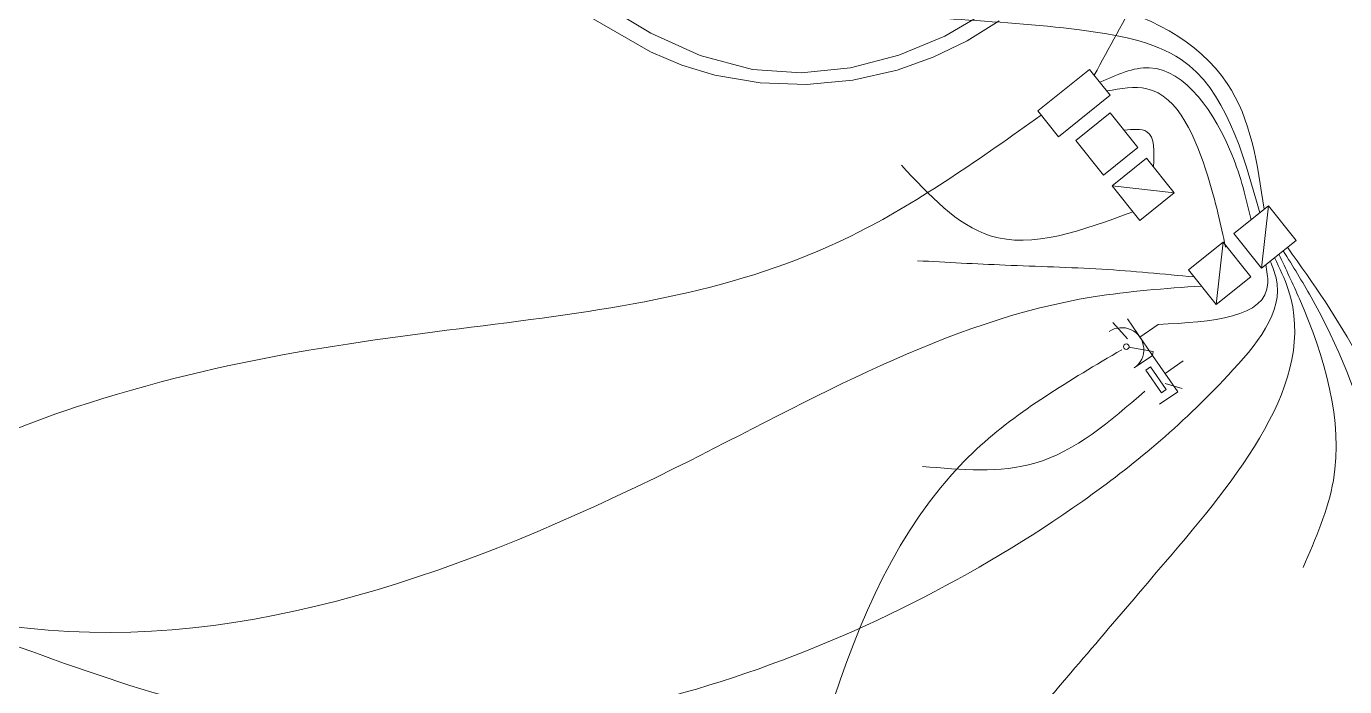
# Model space of a CAD drawing. Header units: metres. Extents: x 2747662.9 to 2747731.3, y 1250221.9 to 1250283.3.
# Drawn here: x 2747687.569 to 2747692.337, y 1250256.149 to 1250258.537 of the extents above; entities that cross this region are included whole.
import ezdxf

# ---------------------------------------------------------------- set-up
doc = ezdxf.new("R2010")
doc.units = ezdxf.units.M
doc.header["$MEASUREMENT"] = 0
doc.layers.add('___elektro', color=7, linetype='Continuous')
doc.layers.add('___sanitär', color=7, linetype='Continuous')

msp = doc.modelspace()

# ---------------------------------------------------------------- linework, layer by layer
at = {"layer": '___elektro', "color": 30, "linetype": 'Continuous', "lineweight": 0, "true_color": 0xff8d1c}
for p, q in [((2747691.2267, 1250258.2309), (2747691.414, 1250258.381)), ((2747691.3672, 1250258.3435), (2747691.3672, 1250258.3435)), ((2747691.3828, 1250258.356), (2747691.3828, 1250258.356)), ((2747691.3984, 1250258.3685), (2747691.3985, 1250258.3685)), ((2747691.4891, 1250258.2874), (2747691.414, 1250258.381)), ((2747691.4265, 1250258.3654), (2747691.4266, 1250258.3654)), ((2747691.439, 1250258.3498), (2747691.4391, 1250258.3498)), ((2747691.3048, 1250258.2935), (2747691.3048, 1250258.2935)), ((2747691.3204, 1250258.306), (2747691.3204, 1250258.306)), ((2747691.336, 1250258.3185), (2747691.336, 1250258.3185)), ((2747691.3516, 1250258.331), (2747691.3516, 1250258.331)), ((2747691.4515, 1250258.3342), (2747691.4516, 1250258.3342)), ((2747691.464, 1250258.3186), (2747691.4641, 1250258.3186)), ((2747691.4766, 1250258.303), (2747691.4766, 1250258.303)), ((2747691.2423, 1250258.2434), (2747691.2424, 1250258.2435)), ((2747691.258, 1250258.256), (2747691.258, 1250258.256)), ((2747691.2736, 1250258.2685), (2747691.2736, 1250258.2685)), ((2747691.2892, 1250258.281), (2747691.2892, 1250258.281)), ((2747691.3018, 1250258.1373), (2747691.4891, 1250258.2874)), ((2747691.4422, 1250258.2499), (2747691.4423, 1250258.2499)), ((2747691.4579, 1250258.2624), (2747691.4579, 1250258.2624)), ((2747691.4735, 1250258.2749), (2747691.4735, 1250258.2749)), ((2747691.3018, 1250258.1373), (2747691.2267, 1250258.2309)), ((2747691.2392, 1250258.2153), (2747691.2393, 1250258.2154)), ((2747691.2518, 1250258.1997), (2747691.2518, 1250258.1998)), ((2747691.4891, 1250258.2234), (2747691.3643, 1250258.1233)), ((2747691.3798, 1250258.1998), (2747691.3799, 1250258.1999)), ((2747691.3954, 1250258.2123), (2747691.3955, 1250258.2124)), ((2747691.411, 1250258.2249), (2747691.4111, 1250258.2249)), ((2747691.4266, 1250258.2374), (2747691.4267, 1250258.2374)), ((2747691.5892, 1250258.0985), (2747691.4891, 1250258.2234)), ((2747691.2643, 1250258.1841), (2747691.2643, 1250258.1841)), ((2747691.2768, 1250258.1685), (2747691.2768, 1250258.1685)), ((2747691.2893, 1250258.1529), (2747691.2893, 1250258.1529)), ((2747691.3174, 1250258.1498), (2747691.3174, 1250258.1498)), ((2747691.333, 1250258.1623), (2747691.333, 1250258.1623)), ((2747691.3486, 1250258.1748), (2747691.3486, 1250258.1748)), ((2747691.3642, 1250258.1873), (2747691.3643, 1250258.1874)), ((2747691.3643, 1250258.1233), (2747691.4643, 1250257.9984)), ((2747691.3799, 1250258.1358), (2747691.3799, 1250258.1358)), ((2747691.4643, 1250257.9984), (2747691.5892, 1250258.0985)), ((2747691.6205, 1250258.0595), (2747691.4956, 1250257.9594)), ((2747691.7205, 1250257.9346), (2747691.6205, 1250258.0595)), ((2747691.558, 1250258.0095), (2747691.5581, 1250258.0095)), ((2747691.5736, 1250258.022), (2747691.5737, 1250258.022)), ((2747691.5892, 1250258.0345), (2747691.5893, 1250258.0345)), ((2747691.6048, 1250258.047), (2747691.6049, 1250258.047)), ((2747691.633, 1250258.0439), (2747691.633, 1250258.0439)), ((2747691.6455, 1250258.0283), (2747691.6455, 1250258.0283)), ((2747691.658, 1250258.0127), (2747691.658, 1250258.0127)), ((2747691.4956, 1250257.9594), (2747691.5957, 1250257.8346)), ((2747691.7205, 1250257.9346), (2747691.4956, 1250257.9594)), ((2747691.5112, 1250257.9719), (2747691.5112, 1250257.972)), ((2747691.5268, 1250257.9844), (2747691.5269, 1250257.9845)), ((2747691.5424, 1250257.997), (2747691.5425, 1250257.997)), ((2747691.6705, 1250257.9971), (2747691.6705, 1250257.9971)), ((2747691.683, 1250257.9815), (2747691.683, 1250257.9815)), ((2747691.6955, 1250257.9659), (2747691.6955, 1250257.9659)), ((2747691.5081, 1250257.9438), (2747691.5081, 1250257.9439)), ((2747691.5206, 1250257.9282), (2747691.5207, 1250257.9282)), ((2747691.5331, 1250257.9126), (2747691.5332, 1250257.9126)), ((2747691.5957, 1250257.8346), (2747691.7205, 1250257.9346)), ((2747691.6893, 1250257.9096), (2747691.6893, 1250257.9097)), ((2747691.7049, 1250257.9221), (2747691.7049, 1250257.9222)), ((2747691.708, 1250257.9502), (2747691.708, 1250257.9503)), ((2747691.5456, 1250257.897), (2747691.5457, 1250257.897)), ((2747691.5581, 1250257.8814), (2747691.5582, 1250257.8814)), ((2747691.5706, 1250257.8658), (2747691.5707, 1250257.8658)), ((2747691.6425, 1250257.8721), (2747691.6425, 1250257.8721)), ((2747691.6581, 1250257.8846), (2747691.6581, 1250257.8846)), ((2747691.6737, 1250257.8971), (2747691.6737, 1250257.8971)), ((2747692.0611, 1250257.8874), (2747691.9363, 1250257.7874)), ((2747692.0299, 1250257.8624), (2747692.03, 1250257.8624)), ((2747692.0363, 1250257.6625), (2747692.0611, 1250257.8874)), ((2747692.0455, 1250257.8749), (2747692.0456, 1250257.8749)), ((2747692.1612, 1250257.7626), (2747692.0611, 1250257.8874)), ((2747692.0736, 1250257.8718), (2747692.0737, 1250257.8718)), ((2747691.5832, 1250257.8502), (2747691.5832, 1250257.8502)), ((2747691.6113, 1250257.8471), (2747691.6113, 1250257.8471)), ((2747691.6269, 1250257.8596), (2747691.6269, 1250257.8596)), ((2747691.9831, 1250257.8249), (2747691.9831, 1250257.8249)), ((2747691.9987, 1250257.8374), (2747691.9987, 1250257.8374)), ((2747692.0143, 1250257.8499), (2747692.0144, 1250257.8499)), ((2747692.0861, 1250257.8562), (2747692.0862, 1250257.8562)), ((2747692.0987, 1250257.8406), (2747692.0987, 1250257.8406)), ((2747692.1112, 1250257.825), (2747692.1112, 1250257.825)), ((2747691.9363, 1250257.7874), (2747692.0363, 1250257.6625)), ((2747691.9488, 1250257.7717), (2747691.9488, 1250257.7718)), ((2747691.9519, 1250257.7999), (2747691.9519, 1250257.7999)), ((2747691.9675, 1250257.8124), (2747691.9675, 1250257.8124)), ((2747692.1237, 1250257.8094), (2747692.1237, 1250257.8094)), ((2747692.1362, 1250257.7938), (2747692.1362, 1250257.7938)), ((2747692.1487, 1250257.7782), (2747692.1487, 1250257.7782)), ((2747691.8973, 1250257.7559), (2747691.7725, 1250257.6559)), ((2747691.8505, 1250257.7184), (2747691.8505, 1250257.7185)), ((2747691.8661, 1250257.7309), (2747691.8661, 1250257.731)), ((2747691.8725, 1250257.531), (2747691.8973, 1250257.7559)), ((2747691.8817, 1250257.7434), (2747691.8817, 1250257.7435)), ((2747691.9974, 1250257.6311), (2747691.8973, 1250257.7559)), ((2747691.9098, 1250257.7403), (2747691.9099, 1250257.7404)), ((2747691.9223, 1250257.7247), (2747691.9224, 1250257.7248)), ((2747691.9613, 1250257.7561), (2747691.9613, 1250257.7562)), ((2747691.9738, 1250257.7405), (2747691.9738, 1250257.7406)), ((2747691.9863, 1250257.7249), (2747691.9864, 1250257.725)), ((2747692.0363, 1250257.6625), (2747692.1612, 1250257.7626)), ((2747692.1144, 1250257.725), (2747692.1144, 1250257.7251)), ((2747692.13, 1250257.7375), (2747692.13, 1250257.7376)), ((2747692.1456, 1250257.7501), (2747692.1456, 1250257.7501)), ((2747691.8037, 1250257.6809), (2747691.8037, 1250257.6809)), ((2747691.8193, 1250257.6934), (2747691.8193, 1250257.6934)), ((2747691.8349, 1250257.7059), (2747691.8349, 1250257.7059)), ((2747691.9348, 1250257.7091), (2747691.9349, 1250257.7092)), ((2747691.9473, 1250257.6935), (2747691.9474, 1250257.6936)), ((2747691.9598, 1250257.6779), (2747691.9599, 1250257.6779)), ((2747691.9988, 1250257.7093), (2747691.9989, 1250257.7093)), ((2747692.0113, 1250257.6937), (2747692.0114, 1250257.6937)), ((2747692.0238, 1250257.6781), (2747692.0239, 1250257.6781)), ((2747692.0519, 1250257.675), (2747692.052, 1250257.675)), ((2747692.0676, 1250257.6875), (2747692.0676, 1250257.6875)), ((2747692.0832, 1250257.7), (2747692.0832, 1250257.7001)), ((2747692.0988, 1250257.7125), (2747692.0988, 1250257.7126)), ((2747691.7725, 1250257.6559), (2747691.8725, 1250257.531)), ((2747691.785, 1250257.6403), (2747691.785, 1250257.6403)), ((2747691.7881, 1250257.6684), (2747691.7881, 1250257.6684)), ((2747691.7975, 1250257.6247), (2747691.7975, 1250257.6247)), ((2747691.8725, 1250257.531), (2747691.9974, 1250257.6311)), ((2747691.9724, 1250257.6623), (2747691.9724, 1250257.6623)), ((2747691.9849, 1250257.6467), (2747691.9849, 1250257.6467)), ((2747691.81, 1250257.6091), (2747691.81, 1250257.6091)), ((2747691.8225, 1250257.5935), (2747691.8225, 1250257.5935)), ((2747691.835, 1250257.5779), (2747691.835, 1250257.5779)), ((2747691.9349, 1250257.5811), (2747691.935, 1250257.5811)), ((2747691.9506, 1250257.5936), (2747691.9506, 1250257.5936)), ((2747691.9662, 1250257.6061), (2747691.9662, 1250257.6061)), ((2747691.9818, 1250257.6186), (2747691.9818, 1250257.6186)), ((2747691.8475, 1250257.5623), (2747691.8475, 1250257.5623)), ((2747691.86, 1250257.5466), (2747691.8601, 1250257.5467)), ((2747691.8881, 1250257.5435), (2747691.8882, 1250257.5436)), ((2747691.9037, 1250257.5561), (2747691.9038, 1250257.5561)), ((2747691.9193, 1250257.5686), (2747691.9194, 1250257.5686)), ((2747691.5521, 1250257.4061), (2747691.4984, 1250257.4661)), ((2747691.642, 1250257.3466), (2747691.5509, 1250257.4782)), ((2747691.5964, 1250257.4124), (2747691.6622, 1250257.458)), ((2747691.6622, 1250257.458), (2747691.6622, 1250257.458)), ((2747691.6622, 1250257.458), (2747691.6622, 1250257.458)), ((2747691.5569, 1250257.3765), (2747691.6445, 1250257.3606)), ((2747691.5762, 1250257.3011), (2747691.642, 1250257.3466)), ((2747691.6445, 1250257.3606), (2747691.642, 1250257.3466)), ((2747691.642, 1250257.3466), (2747691.7331, 1250257.2151)), ((2747691.6875, 1250257.2809), (2747691.7533, 1250257.3264)), ((2747691.7533, 1250257.3264), (2747691.7533, 1250257.3265)), ((2747691.6882, 1250257.2448), (2747691.7495, 1250257.2265)), ((2747691.7331, 1250257.2151), (2747691.6673, 1250257.1696))]:
    msp.add_line(p, q, dxfattribs=at)
msp.add_lwpolyline([(2747691.6749, 1250257.2113), (2747691.6179, 1250257.2935), (2747691.6344, 1250257.3049), (2747691.6913, 1250257.2227)], close=True, dxfattribs=at)
msp.add_circle((2747691.5471, 1250257.3782), 0.01, dxfattribs=at)
msp.add_arc((2747691.5306, 1250257.3669), 0.08, 304.7099, 124.7099, dxfattribs=at)
for points, knots in [([(2747691.4312, 1250258.3596), (2747691.5395, 1250258.5592), (2747691.6478, 1250258.7589), (2747691.765, 1250258.9464), (2747691.978, 1250259.2869), (2747692.2204, 1250259.5872), (2747692.5907, 1250259.8534), (2747692.8568, 1250260.0446), (2747693.1889, 1250260.2183), (2747693.2485, 1250260.44), (2747693.3146, 1250260.6859), (2747693.0455, 1250260.9909), (2747692.7764, 1250261.2958)], [0, 0, 0, 0, 1, 1, 1, 2, 2, 2, 3, 3, 3, 4, 4, 4, 4]), ([(2747690.1809, 1250259.4295), (2747690.2786, 1250259.2541), (2747690.3763, 1250259.0787), (2747690.5156, 1250258.9272), (2747690.6161, 1250258.8178), (2747690.7384, 1250258.7208), (2747690.873, 1250258.6775), (2747691.0442, 1250258.6224), (2747691.2354, 1250258.6541), (2747691.4246, 1250258.6205), (2747691.618, 1250258.5862), (2747691.8093, 1250258.4836), (2747691.912, 1250258.3304), (2747691.9979, 1250258.2022), (2747692.0217, 1250258.0385), (2747692.0455, 1250257.8749)], [0, 0, 0, 0, 1, 1, 1, 2, 2, 2, 3, 3, 3, 4, 4, 4, 5, 5, 5, 5]), ([(2747689.4135, 1250258.9042), (2747689.7685, 1250258.7822), (2747690.1234, 1250258.6601), (2747690.482, 1250258.606), (2747690.7728, 1250258.5622), (2747691.066, 1250258.563), (2747691.3777, 1250258.5239), (2747691.5104, 1250258.5073), (2747691.6464, 1250258.4834), (2747691.7452, 1250258.4165), (2747691.9059, 1250258.3077), (2747691.9679, 1250258.085), (2747692.0299, 1250257.8624)], [0, 0, 0, 0, 1, 1, 1, 2, 2, 2, 3, 3, 3, 4, 4, 4, 4]), ([(2747691.9987, 1250257.8374), (2747691.9806, 1250257.9141), (2747691.9625, 1250257.9909), (2747691.9287, 1250258.0735), (2747691.8694, 1250258.2188), (2747691.7618, 1250258.3823), (2747691.6303, 1250258.387), (2747691.5736, 1250258.3891), (2747691.5126, 1250258.3617), (2747691.4515, 1250258.3343)], [0, 0, 0, 0, 1, 1, 1, 2, 2, 2, 3, 3, 3, 3]), ([(2747691.9061, 1250257.738), (2747691.8882, 1250257.8203), (2747691.8703, 1250257.9025), (2747691.8419, 1250257.995), (2747691.8005, 1250258.1296), (2747691.7367, 1250258.2857), (2747691.6213, 1250258.3112), (2747691.5779, 1250258.3209), (2747691.5272, 1250258.312), (2747691.4765, 1250258.3031)], [0, 0, 0, 0, 1, 1, 1, 2, 2, 2, 3, 3, 3, 3]), ([(2747687.0498, 1250256.2753), (2747687.0101, 1250256.3608), (2747686.9704, 1250256.4463), (2747686.9614, 1250256.5249), (2747686.9257, 1250256.838), (2747687.3778, 1250257.0409), (2747687.7932, 1250257.1739), (2747688.9186, 1250257.5344), (2747689.7737, 1250257.3822), (2747690.5837, 1250257.7945), (2747690.8045, 1250257.9068), (2747691.0219, 1250258.0611), (2747691.2392, 1250258.2153)], [0, 0, 0, 0, 1, 1, 1, 2, 2, 2, 3, 3, 3, 4, 4, 4, 4]), ([(2747691.6455, 1250258.0283), (2747691.6482, 1250258.0829), (2747691.6509, 1250258.1375), (2747691.6214, 1250258.1557), (2747691.6026, 1250258.1672), (2747691.5709, 1250258.1641), (2747691.5392, 1250258.1609)], [0, 0, 0, 0, 1, 1, 1, 2, 2, 2, 2]), ([(2747691.5706, 1250257.8659), (2747691.3888, 1250257.7986), (2747691.207, 1250257.7314), (2747691.0549, 1250257.7795), (2747690.9357, 1250257.8172), (2747690.8347, 1250257.9258), (2747690.7338, 1250258.0345)], [0, 0, 0, 0, 1, 1, 1, 2, 2, 2, 2]), ([(2747692.8408, 1250254.4105), (2747692.7848, 1250254.6679), (2747692.7288, 1250254.9254), (2747692.6897, 1250255.1896), (2747692.5709, 1250255.9933), (2747692.6089, 1250256.8591), (2747692.216, 1250257.557), (2747692.184, 1250257.6137), (2747692.1492, 1250257.6694), (2747692.1144, 1250257.725)], [0, 0, 0, 0, 1, 1, 1, 2, 2, 2, 3, 3, 3, 3]), ([(2747693.6268, 1250254.0176), (2747693.5323, 1250254.1305), (2747693.4378, 1250254.2435), (2747693.3484, 1250254.3614), (2747693.1103, 1250254.6753), (2747692.9082, 1250255.024), (2747692.7977, 1250255.4029), (2747692.6124, 1250256.0383), (2747692.6847, 1250256.7587), (2747692.3881, 1250257.3359), (2747692.3164, 1250257.4754), (2747692.2232, 1250257.6064), (2747692.13, 1250257.7375)], [0, 0, 0, 0, 1, 1, 1, 2, 2, 2, 3, 3, 3, 4, 4, 4, 4]), ([(2747687.3538, 1250256.3624), (2747687.7715, 1250256.2058), (2747688.1892, 1250256.0492), (2747688.6275, 1250255.9989), (2747689.581, 1250255.8896), (2747690.6318, 1250256.2838), (2747691.3898, 1250256.8197), (2747691.5728, 1250256.949), (2747691.7387, 1250257.0866), (2747691.9155, 1250257.275), (2747692.0153, 1250257.3812), (2747692.1186, 1250257.5036), (2747692.0892, 1250257.6267), (2747692.0844, 1250257.647), (2747692.076, 1250257.6672), (2747692.0676, 1250257.6875)], [0, 0, 0, 0, 1, 1, 1, 2, 2, 2, 3, 3, 3, 4, 4, 4, 5, 5, 5, 5]), ([(2747690.5831, 1250255.3059), (2747690.7907, 1250255.5486), (2747690.9983, 1250255.7914), (2747691.1976, 1250256.0245), (2747691.3571, 1250256.211), (2747691.5112, 1250256.3913), (2747691.6888, 1250256.5997), (2747691.9424, 1250256.8973), (2747692.2437, 1250257.2521), (2747692.133, 1250257.5845), (2747692.1201, 1250257.6232), (2747692.1017, 1250257.6616), (2747692.0832, 1250257.7)], [0, 0, 0, 0, 1, 1, 1, 2, 2, 2, 3, 3, 3, 4, 4, 4, 4]), ([(2747690.7923, 1250257.689), (2747690.8977, 1250257.6831), (2747691.0031, 1250257.6773), (2747691.1086, 1250257.673), (2747691.2254, 1250257.6682), (2747691.3424, 1250257.6653), (2747691.459, 1250257.6582), (2747691.5706, 1250257.6515), (2747691.6819, 1250257.6408), (2747691.7932, 1250257.6301)], [0, 0, 0, 0, 1, 1, 1, 2, 2, 2, 3, 3, 3, 3]), ([(2747691.6621, 1250257.4581), (2747691.8576, 1250257.4692), (2747692.0531, 1250257.4802), (2747692.0587, 1250257.6086), (2747692.0596, 1250257.6288), (2747692.0558, 1250257.6519), (2747692.0519, 1250257.675)], [0, 0, 0, 0, 1, 1, 1, 2, 2, 2, 2]), ([(2747692.0988, 1250257.7125), (2747692.1241, 1250257.6592), (2747692.1495, 1250257.6059), (2747692.1735, 1250257.5506), (2747692.2633, 1250257.3437), (2747692.3335, 1250257.1102), (2747692.296, 1250256.8941), (2747692.2773, 1250256.7865), (2747692.232, 1250256.6833), (2747692.1866, 1250256.58)], [0, 0, 0, 0, 1, 1, 1, 2, 2, 2, 3, 3, 3, 3]), ([(2747687.3866, 1250256.3852), (2747687.4488, 1250256.376), (2747687.511, 1250256.3667), (2747687.5733, 1250256.3599), (2747688.3698, 1250256.2719), (2747689.1712, 1250256.5695), (2747689.9136, 1250256.9385), (2747690.4172, 1250257.1887), (2747690.8937, 1250257.4718), (2747691.4268, 1250257.558), (2747691.5555, 1250257.5788), (2747691.6874, 1250257.5882), (2747691.8193, 1250257.5975)], [0, 0, 0, 0, 1, 1, 1, 2, 2, 2, 3, 3, 3, 4, 4, 4, 4]), ([(2747689.443, 1250253.5229), (2747689.719, 1250254.0079), (2747689.995, 1250254.4929), (2747690.1803, 1250255.0446), (2747690.4135, 1250255.7393), (2747690.5028, 1250256.5397), (2747691.0058, 1250257.0073), (2747691.1561, 1250257.147), (2747691.3433, 1250257.257), (2747691.5306, 1250257.367)], [0, 0, 0, 0, 1, 1, 1, 2, 2, 2, 3, 3, 3, 3]), ([(2747691.6143, 1250257.2171), (2747691.4887, 1250257.1083), (2747691.3631, 1250256.9995), (2747691.2166, 1250256.957), (2747691.0912, 1250256.9206), (2747690.9504, 1250256.9328), (2747690.8097, 1250256.945)], [0, 0, 0, 0, 1, 1, 1, 2, 2, 2, 2])]:
    msp.add_open_spline(points, degree=3, knots=knots, dxfattribs=at)
at = {"layer": '___sanitär', "color": 106, "linetype": 'Continuous', "lineweight": 0, "true_color": 0x008a1e, "flags": 128}
for points in [[(2747691.0678, 1250258.6052), (2747690.8905, 1250258.5013), (2747690.7248, 1250258.4323), (2747690.5502, 1250258.3869), (2747690.3717, 1250258.3687), (2747690.1946, 1250258.3811), (2747690.0061, 1250258.4316), (2747689.8278, 1250258.5124), (2747689.6767, 1250258.6028)], [(2747689.6105, 1250258.5684), (2747689.8261, 1250258.4442), (2747689.94, 1250258.3964), (2747690.0584, 1250258.3602), (2747690.2227, 1250258.3319), (2747690.3907, 1250258.3259), (2747690.5576, 1250258.3415), (2747690.7186, 1250258.3779), (2747690.8482, 1250258.4246), (2747690.971, 1250258.4845), (2747691.0879, 1250258.5564)]]:
    msp.add_lwpolyline(points, dxfattribs=at)

doc.saveas('drawing.dxf')
